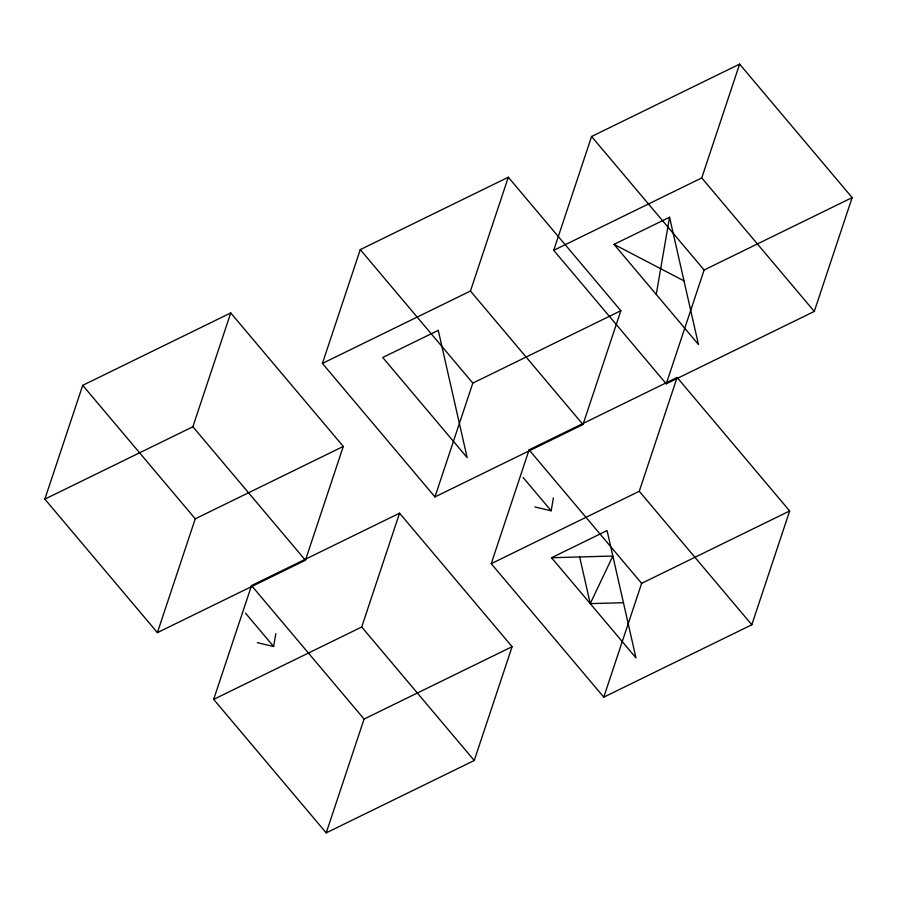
<?xml version="1.0" encoding="UTF-8"?>
<svg xmlns="http://www.w3.org/2000/svg" width="897" height="897" viewBox="0 0 897 897"><rect width="100%" height="100%" fill="white"/><g stroke="black" fill="none" stroke-linecap="round" stroke-linejoin="round"><path stroke-width="1.35" d="M257.327 642.689L273.619 646.502L275.828 633.641M534.892 506.962L551.173 510.785L553.393 497.913M656.245 294.44L669.554 217.242L614.041 244.376L698.449 344.504L669.554 217.242M44.85 499.136L82.715 385.329L230.742 312.941L343.282 446.437L305.428 560.255L157.39 632.632L44.85 499.136L192.877 426.759L230.742 312.941M157.39 632.632L195.254 518.825L343.282 446.437M322.415 363.42L360.269 249.613L508.307 177.225L620.847 310.721L582.994 424.528L434.955 496.916L322.415 363.42L470.443 291.032L508.307 177.225M213.665 699.38L251.53 585.573L399.557 513.185L512.109 646.681L474.244 760.499L326.205 832.876L213.665 699.38L361.704 627.003L399.557 513.185M434.955 496.916L472.82 383.109L620.847 310.721M326.205 832.876L364.07 719.069L512.109 646.681M553.718 250.319L591.572 136.501L739.61 64.124L852.15 197.62L814.285 311.427L666.258 383.815L553.718 250.319L701.746 177.931L739.61 64.124M491.231 563.664L529.084 449.857L677.123 377.469L789.663 510.965L751.809 624.772L603.771 697.16L491.231 563.664L639.258 491.276L677.123 377.469M666.258 383.815L704.123 269.997L852.15 197.62M603.771 697.16L641.635 583.353L789.663 510.965M623.449 602.706L590.248 603.614L612.853 556.039L551.554 557.732L635.962 657.849L607.067 530.587L551.554 557.732M614.041 244.376L684.007 280.873M701.746 177.931L814.285 311.427M591.572 136.501L704.123 269.997M470.443 291.032L582.994 424.528M639.258 491.276L751.809 624.772M360.269 249.613L472.82 383.109M529.084 449.857L641.635 583.353M523.041 477.406L551.173 510.785M192.877 426.759L305.428 560.255M361.704 627.003L474.244 760.499M82.715 385.329L195.254 518.825M251.53 585.573L364.07 719.069M245.475 613.133L273.619 646.502M579.653 556.947L590.248 603.614M438.252 330.343L382.739 357.488L467.146 457.605L438.252 330.343"/></g></svg>
